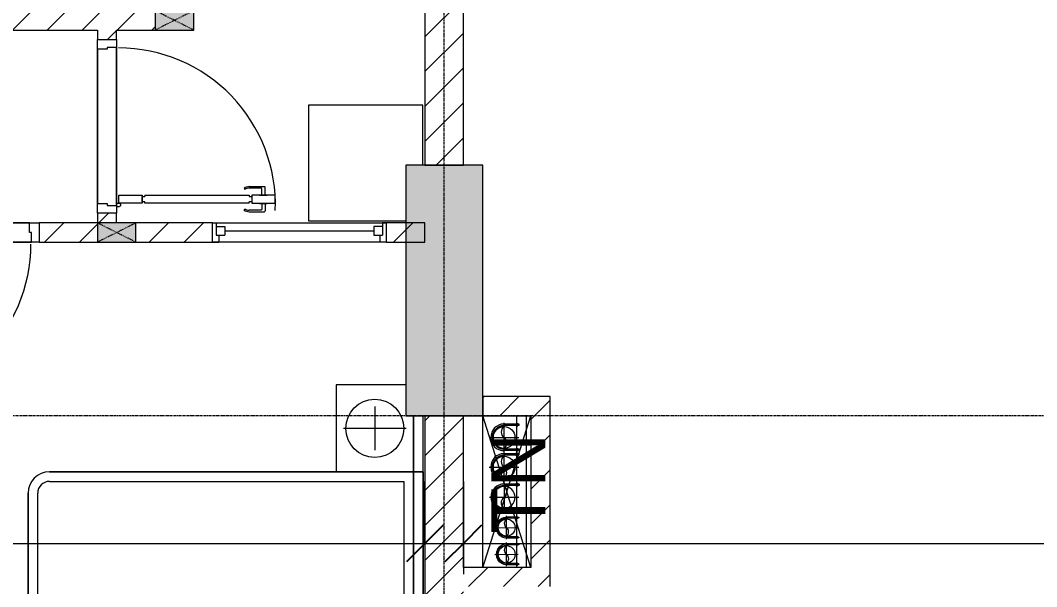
# Model space of a CAD drawing. Header units: millimetres. Extents: x 962 to 241049, y -15958 to 84407.
# Drawn here: x 160932 to 166207, y 38351 to 41287 of the extents above; entities that cross this region are included whole.
import ezdxf

# ---------------------------------------------------------------- set-up
doc = ezdxf.new("R2010")
doc.units = ezdxf.units.MM
for name, pattern in [('Dash', [6, 3, -3]), ('Grid Line', [22.225, 12.7, -3.175, 3.175, -3.175]), ('IMPORT-CENTER _3_', [10.16, 6.35, -1.27, 1.27, -1.27])]:
    doc.linetypes.add(name, pattern=pattern)
for name, color, linetype, lineweight in [('0-1', 7, 'Continuous', 5), ('0-2', 250, 'Continuous', 9), ('A-ANNO-DIMS', 211, 'Continuous', 9), ('A-ANNO-DIMS-160', 211, 'Continuous', 9), ('A-DETL-GENF-1', 9, 'Continuous', 9), ('A-DOOR-1', 254, 'Continuous', 9), ('A-DOOR-2', 9, 'Continuous', 9), ('A-FLOR', 192, 'Continuous', 9), ('A-FLOR-1', 250, 'Continuous', 9), ('A-FLOR-2', 9, 'Continuous', 9), ('A-GLAZ-1', 254, 'Continuous', 9), ('A-GLAZ-2', 9, 'Continuous', 9), ('A-WALL-1', 253, 'Continuous', 18), ('A-WALL-2', 9, 'Continuous', 9), ('A-WALL-3', 113, 'Continuous', 18), ('A-WALL-PATT-1', 10, 'Continuous', 9), ('A-WALL-PATT-2', 111, 'Continuous', 9), ('G-ANNO-TEXT-1', 7, 'Continuous', 9), ('G-IMPT', 8, 'Continuous', 9), ('G-IMPT-1', 254, 'Continuous', 9), ('G-IMPT-2', 8, 'IMPORT-CENTER _3_', 9), ('I-FURN-1', 254, 'Continuous', 9), ('M-EQPM', 50, 'Continuous', 9), ('S-COLS', 52, 'Continuous', 9), ('S-COLS-1', 52, 'Continuous', 5), ('S-COLS-2', 7, 'Continuous', 18), ('S-COLS-4', 254, 'Continuous', 9), ('S-COLS-5', 253, 'Continuous', 18), ('S-COLS-HDLN-1', 9, 'Dash', 9), ('S-GRID-1', 1, 'Grid Line', 9)]:
    doc.layers.add(name, color=color, linetype=linetype, lineweight=lineweight)
doc.styles.add('Arial_10', font='arial_0.ttf', dxfattribs={"height": 280})
doc.styles.add('UTM Avo', font='UTM Avo.ttf', dxfattribs={"width": 0.9, "height": 400})
doc.dimstyles.new('1_Dim_chi_tiet_2_5', dxfattribs={"dimscale": 304.8, "dimtxt": 399.720379, "dimasz": 0.629921, "dimexe": 0.524934, "dimexo": 0.0625, "dimgap": 0.052493, "dimtad": 1, "dimdec": 0, "dimrnd": 5, "dimzin": 0, "dimdsep": 46, "dimtxsty": 'UTM Avo', "dimblk1": 'OBLIQUE', "dimblk2": 'OBLIQUE', "dimsah": 1, "dimcen": 0.09, "dimdle": 0.524934, "dimazin": 0, "dimtfac": 1, "dimtdec": 4, "dimtix": 1, "dimtmove": 0, "dimatfit": 3, "dimfxl": 1.049869, "dimfxlon": 1, "dimtvp": 1, "dimtolj": 1, "dimtzin": 0, "dimarcsym": 2})
pattern_1 = [(45, (0, 0), (-90.50967, 90.50967), [])]
pattern_2 = [(45, (63179.03, 0), (-90.50967, 90.50967), [])]

# ---------------------------------------------------------------- blocks, each defined once
blk = doc.blocks.new('NCV_TKTC_KET CAU_rvt-1-TKCS_MB TẦNG 1')
at = {"layer": 'S-COLS-1'}
blk.add_hatch(color=256, dxfattribs=at).paths.add_polyline_path([(100152.6, 39236.9), (100152.6, 40536.9), (99752.6, 40536.9), (99752.6, 39236.9), (100043.1, 39236.9)])
at = {"layer": 'A-FLOR-1'}
blk.add_line((100378, 39236.9), (100378, 38451.1), dxfattribs=at)
at = {"layer": 'S-COLS-2'}
for p, q in [((100152.6, 40536.9), (99752.6, 40536.9)), ((99752.6, 40536.9), (99752.6, 39236.9)), ((100152.6, 39236.9), (100152.6, 40536.9)), ((99752.6, 39236.9), (100152.6, 39236.9))]:
    blk.add_line(p, q, dxfattribs=at)
blk = doc.blocks.new('DOOR_CW_01 CANH MO-PANEL KINH - DIW_01-900x2200-CỬA GỖ VÂN LAMINATE-553375-TKCS_MB TẦNG 1')
at = {"layer": 'A-DETL-GENF-1'}
for p, q in [((-397, -182), (-397, -62)), ((-397, -62), (-357, -62)), ((-357, -62), (-357, -182)), ((-357, -182), (-397, -182)), ((-397, -196), (-391, -196)), ((-397, -738), (-397, -196)), ((-391, -196), (-391, -182)), ((-391, -182), (-363, -182)), ((-363, -182), (-363, -196)), ((-357, -196), (-363, -196)), ((-357, -196), (-357, -738)), ((-442, -737), (-442, -816.5)), ((-434, -799.5), (-434, -737)), ((-433.9, -711.2), (-427.3, -715.8)), ((-397, -738), (-391, -738)), ((-391, -752), (-391, -738)), ((-357, -738), (-363, -738)), ((-363, -738), (-363, -752)), ((-320.1, -711.2), (-326.7, -715.8)), ((-320, -799.5), (-320, -737)), ((-312, -737), (-312, -816.5)), ((-357, -752), (-397, -752)), ((-397, -752), (-397, -872)), ((-363, -752), (-391, -752)), ((-357, -872), (-357, -752)), ((-399, -820.5), (-438, -820.5)), ((-399, -803.5), (-430, -803.5)), ((-399, -792.2), (-399, -831.8)), ((-397, -792.2), (-399, -792.2)), ((-399, -831.8), (-397, -831.8)), ((-397, -792.2), (-397, -831.8)), ((-357, -792.2), (-357, -831.8)), ((-357, -792.2), (-355, -792.2)), ((-355, -831.8), (-357, -831.8)), ((-355, -792.2), (-355, -831.8)), ((-355, -803.5), (-324, -803.5)), ((-355, -820.5), (-316, -820.5)), ((-397, -872), (-357, -872))]:
    blk.add_line(p, q, dxfattribs=at)
blk.add_circle((-407, -60), 10, dxfattribs=at)
for centre, radius, start, end in [((-407, -60), 814, 268, 0), ((-397, -737), 45, 145, 180), ((-397, -737), 37, 145, 180), ((-357, -737), 37, 0, 35), ((-357, -737), 45, 360, 35), ((-438, -816.5), 4, 180, 270), ((-430, -799.5), 4, 180, 270), ((-324, -799.5), 4, 270, 0), ((-316, -816.5), 4, 270, 0)]:
    blk.add_arc(centre, radius, start, end, dxfattribs=at)
at = {"layer": 'A-DOOR-2'}
for p, q in [((-450, -50), (-450, 50)), ((-450, 50), (-400, 50)), ((-400, 50), (-400, 0)), ((400, 0), (400, 50)), ((400, 50), (450, 50)), ((450, 50), (450, -50)), ((-410, -50), (-450, -50)), ((-410, 0), (-410, -50)), ((-400, 0), (-410, 0)), ((-407, -50), (-382, -50)), ((410, 0), (400, 0)), ((410, -50), (410, 0)), ((450, -50), (410, -50))]:
    blk.add_line(p, q, dxfattribs=at)
blk = doc.blocks.new('M_Fixed - 900 x 1400-553070-TKCS_MB TẦNG 1')
at = {"layer": 'A-GLAZ-2'}
for p, q in [((-450, 63), (-431, 63)), ((-431, 63), (-431, 0)), ((431, 63), (431, 0)), ((448.9, 63), (431, 63)), ((-431, 44), (-387, 44)), ((-387, 44), (-387, 0)), ((-387, 22), (387, 22)), ((387, 44), (387, 0)), ((431, 44), (387, 44)), ((-450, -37), (-418, -37)), ((-431, 0), (-387, 0)), ((-418, 0), (-418, -37)), ((387, 0), (431, 0)), ((418, 0), (418, -37)), ((450, -37), (418, -37))]:
    blk.add_line(p, q, dxfattribs=at)
blk = doc.blocks.new('GIUONG NGU-2TAB-1600x2000 - GIUONG NGU-2TAB-1600x2000-V105-TKCS_MB TẦNG 1')
at = {"layer": 'I-FURN-1'}
for p, q in [((458.5, 0), (168.3, 0)), ((458.5, -50), (458.5, 0)), ((2108.2, 0), (458.5, 0)), ((458.5, 0), (458.5, -50)), ((458.5, 0), (2108.2, 0)), ((2108.2, -50), (2108.2, 0)), ((458.5, -50), (168.3, -50)), ((168.3, -50), (458.5, -50)), ((458.5, -50), (168.3, -50)), ((458.5, -450.3), (458.5, -50)), ((2108.2, -50), (458.5, -50)), ((458.5, -50), (458.5, -1938.9)), ((458.5, -50), (2108.2, -50)), ((458.5, -1938.9), (458.5, -50)), ((458.5, -450.3), (458.5, -50)), ((458.5, -50), (2108.2, -50)), ((2558.2, 0), (2108.2, 0)), ((2108.2, 0), (2108.2, -50)), ((2558.2, -50), (2108.2, -50)), ((2108.2, -50), (2108.2, -450.3)), ((2108.2, -1938.9), (2108.2, -50)), ((2108.2, -50), (2558.2, -50)), ((2108.2, -50), (2558.2, -50)), ((2108.2, -450.3), (2108.2, -50)), ((2108.2, -50), (2108.2, -1938.9)), ((2558.2, -50), (2558.2, 0)), ((2558.2, -450.3), (2558.2, -50)), ((2558.2, -50), (2558.2, -450.3)), ((8.5, -90), (8.5, -450.3)), ((8.5, -90), (8.5, -450.3)), ((233.5, -86.8), (233.5, -413.5)), ((508.5, -100), (2058.2, -100)), ((508.5, -1938.9), (508.5, -100)), ((2058.2, -100), (2058.2, -1938.9)), ((2333.2, -86.8), (2333.2, -413.5)), ((120.2, -250.2), (346.8, -250.2)), ((2446.5, -250.2), (2219.8, -250.2)), ((8.5, -450.3), (458.5, -450.3)), ((8.5, -450.3), (458.5, -450.3)), ((2108.2, -450.3), (2558.2, -450.3)), ((2558.2, -450.3), (2108.2, -450.3)), ((1997.1, -2000), (569.6, -2000)), ((569.6, -2050), (1997.1, -2050)), ((1997.1, -2050), (569.6, -2050))]:
    blk.add_line(p, q, dxfattribs=at)
for centre in [(233.5, -250.2), (2333.2, -250.2)]:
    blk.add_circle(centre, 150.7, dxfattribs=at)
for centre, radius, start, end in [((569.6, -1938.9), 111.1, 180, 270), ((569.6, -1938.9), 111.1, 180, 270), ((569.6, -1938.9), 61.1, 180, 270), ((1997.1, -1938.9), 111.1, 270, 360), ((1997.1, -1938.9), 61.1, 270, 0), ((1997.1, -1938.9), 111.1, 270, 0)]:
    blk.add_arc(centre, radius, start, end, dxfattribs=at)
blk = doc.blocks.new('MAY GIAT - MAY GIAT_dwg-V15-TKCS_MB TẦNG 1')
at = {"layer": 'G-IMPT-1'}
blk.add_line((315, 596.6), (5, 596.6), dxfattribs=at)
at = {"layer": 'G-IMPT-1', "flags": 128}
blk.add_lwpolyline([(5, 596.6), (5, 2.3), (605, 2.3), (605, 506.6)], dxfattribs=at)
blk = doc.blocks.new('MAY GIAT - MAY GIAT-V106-TKCS_MB TẦNG 1')
at = {"layer": 'I-FURN-1'}
for p, q in [((5, 596.6), (5, 2.3)), ((315, 596.6), (5, 596.6)), ((605, 2.3), (605, 506.6)), ((5, 2.3), (605, 2.3))]:
    blk.add_line(p, q, dxfattribs=at)
blk.add_blockref('MAY GIAT - MAY GIAT_dwg-V15-TKCS_MB TẦNG 1', (0, 0))
blk = doc.blocks.new('G1_SOF - BO TRU - 100x200-745959-TKCS_MB TẦNG 1')
at = {"layer": 'S-COLS'}
blk.add_hatch(color=256, dxfattribs=at).paths.add_polyline_path([(50, -100), (50, 100), (-50, 100), (-50, -100)])
at = {"layer": 'S-COLS-5'}
for p, q in [((50, 100), (-50, 100)), ((-50, 100), (-50, -100)), ((50, -100), (50, 100)), ((-50, -100), (50, -100))]:
    blk.add_line(p, q, dxfattribs=at)
at = {"layer": 'S-COLS-HDLN-1'}
for p, q in [((50, 100), (-50, -100)), ((-50, 100), (50, -100))]:
    blk.add_line(p, q, dxfattribs=at)
blk = doc.blocks.new('DOOR_CW_01 CANH MO-PANEL KINH - DIG_01-900x2200-CỬA NHÔM KÍNH-400860-TKCS_MB TẦNG 1')
at = {"layer": 'A-DETL-GENF-1'}
for p, q in [((-397, -182), (-397, -62)), ((-397, -62), (-357, -62)), ((-357, -62), (-357, -182)), ((-357, -182), (-397, -182)), ((-397, -196), (-391, -196)), ((-397, -738), (-397, -196)), ((-391, -196), (-391, -182)), ((-391, -182), (-363, -182)), ((-363, -182), (-363, -196)), ((-357, -196), (-363, -196)), ((-357, -196), (-357, -738)), ((-442, -737), (-442, -816.5)), ((-434, -799.5), (-434, -737)), ((-433.9, -711.2), (-427.3, -715.8)), ((-397, -738), (-391, -738)), ((-391, -752), (-391, -738)), ((-357, -738), (-363, -738)), ((-363, -738), (-363, -752)), ((-320.1, -711.2), (-326.7, -715.8)), ((-320, -799.5), (-320, -737)), ((-312, -737), (-312, -816.5)), ((-357, -752), (-397, -752)), ((-397, -752), (-397, -872)), ((-363, -752), (-391, -752)), ((-357, -872), (-357, -752)), ((-399, -820.5), (-438, -820.5)), ((-399, -803.5), (-430, -803.5)), ((-399, -792.2), (-399, -831.8)), ((-397, -792.2), (-399, -792.2)), ((-399, -831.8), (-397, -831.8)), ((-397, -792.2), (-397, -831.8)), ((-357, -792.2), (-357, -831.8)), ((-357, -792.2), (-355, -792.2)), ((-355, -831.8), (-357, -831.8)), ((-355, -792.2), (-355, -831.8)), ((-355, -803.5), (-324, -803.5)), ((-355, -820.5), (-316, -820.5)), ((-397, -872), (-357, -872))]:
    blk.add_line(p, q, dxfattribs=at)
blk.add_circle((-407, -60), 10, dxfattribs=at)
for centre, radius, start, end in [((-407, -60), 814, 268, 0), ((-397, -737), 45, 145, 180), ((-397, -737), 37, 145, 180), ((-357, -737), 37, 0, 35), ((-357, -737), 45, 360, 35), ((-438, -816.5), 4, 180, 270), ((-430, -799.5), 4, 180, 270), ((-324, -799.5), 4, 270, 0), ((-316, -816.5), 4, 270, 0)]:
    blk.add_arc(centre, radius, start, end, dxfattribs=at)
at = {"layer": 'A-DOOR-2'}
for p, q in [((-450, -50), (-450, 50)), ((-450, 50), (-400, 50)), ((-400, 50), (-400, 0)), ((400, 0), (400, 50)), ((400, 50), (450, 50)), ((450, 50), (450, -50)), ((-410, -50), (-450, -50)), ((-410, 0), (-410, -50)), ((-400, 0), (-410, 0)), ((-407, -50), (-382, -50)), ((410, 0), (400, 0)), ((410, -50), (410, 0)), ((450, -50), (410, -50))]:
    blk.add_line(p, q, dxfattribs=at)
blk = doc.blocks.new('NCV_TKTC_TANG 1_rvt-1-TKCS_MB TẦNG 1')
at = {"layer": 'A-WALL-PATT-1'}
h = blk.add_hatch(dxfattribs=at)
h.set_pattern_fill('FP_1', color=256, style=0, pattern_type=2)
h.set_pattern_definition(pattern_1)
h.paths.add_polyline_path([(98452.6, 41236.9), (98452.6, 41336.9), (95950.9, 41336.9), (95950.9, 41236.9), (98252.6, 41236.9)])
h = blk.add_hatch(dxfattribs=at)
h.set_pattern_fill('FP_1', color=256, style=0, pattern_type=2)
h.set_pattern_definition(pattern_1)
h.paths.add_polyline_path([(98252.6, 40236.9), (98252.6, 40286.9), (98152.6, 40286.9), (98152.6, 40236.9)])
h.paths.add_polyline_path([(98152.6, 41186.9), (98252.6, 41186.9), (98252.6, 41236.9), (98152.6, 41236.9)])
h = blk.add_hatch(dxfattribs=at)
h.set_pattern_fill('FP_1', color=256, style=0, pattern_type=2)
h.set_pattern_definition(pattern_1)
h.paths.add_polyline_path([(99852.6, 40136.9), (99852.6, 40236.9), (99650.5, 40236.9), (99650.5, 40136.9)])
h.paths.add_polyline_path([(98750.5, 40136.9), (98750.5, 40236.9), (98352.6, 40236.9), (98352.6, 40136.9)])
h.paths.add_polyline_path([(97850.5, 40136.9), (98152.6, 40136.9), (98152.6, 40236.9), (97850.5, 40236.9)])
h.paths.add_polyline_path([(96950.5, 40136.9), (96950.5, 40236.9), (96650.9, 40236.9), (96650.9, 40136.9), (96852.6, 40136.9)])
h.paths.add_polyline_path([(95850.9, 40136.9), (95850.9, 40236.9), (95052.6, 40236.9), (95052.6, 40136.9), (95610.1, 40136.9)])
at = {"layer": 'A-FLOR-2'}
for p, q in [((98252.6, 40326.9), (98252.6, 41146.9)), ((98152.6, 40336.9), (98152.6, 41136.9)), ((98152.6, 41136.9), (98152.6, 40336.9)), ((97000.5, 40236.9), (97800.5, 40236.9)), ((97800.5, 40236.9), (97000.5, 40236.9)), ((97810.5, 40136.9), (96990.5, 40136.9)), ((96990.5, 40136.9), (97810.5, 40136.9))]:
    blk.add_line(p, q, dxfattribs=at)
at = {"layer": 'A-WALL-1'}
for p, q in [((95950.9, 41236.9), (98152.6, 41236.9)), ((98152.6, 41236.9), (98152.6, 41186.9)), ((98252.6, 41236.9), (98452.6, 41236.9)), ((98252.6, 41186.9), (98252.6, 41236.9)), ((98152.6, 41186.9), (98252.6, 41186.9)), ((98152.6, 40286.9), (98152.6, 40236.9)), ((98252.6, 40286.9), (98152.6, 40286.9)), ((98252.6, 40236.9), (98252.6, 40286.9)), ((98152.6, 40236.9), (97850.5, 40236.9)), ((97850.5, 40236.9), (97850.5, 40136.9)), ((98750.5, 40236.9), (98352.6, 40236.9)), ((98750.5, 40136.9), (98750.5, 40236.9)), ((99852.6, 40236.9), (99650.5, 40236.9)), ((99650.5, 40236.9), (99650.5, 40136.9)), ((99852.6, 40136.9), (99852.6, 40236.9)), ((97850.5, 40136.9), (98152.6, 40136.9)), ((98352.6, 40136.9), (98750.5, 40136.9)), ((99650.5, 40136.9), (99852.6, 40136.9))]:
    blk.add_line(p, q, dxfattribs=at)
at = {"layer": 'A-WALL-2'}
for p, q in [((98252.6, 41146.9), (98252.6, 40326.9)), ((98152.6, 40336.9), (98152.6, 41136.9)), ((97000.5, 40236.9), (97800.5, 40236.9)), ((98750.5, 40236.9), (99650.5, 40236.9)), ((97810.5, 40136.9), (96990.5, 40136.9)), ((99650.5, 40136.9), (98750.5, 40136.9))]:
    blk.add_line(p, q, dxfattribs=at)
at = {"layer": 'A-DOOR-1', "rotation": 89.99999999999892}
blk.add_blockref('DOOR_CW_01 CANH MO-PANEL KINH - DIG_01-900x2200-CỬA NHÔM KÍNH-400860-TKCS_MB TẦNG 1', (98202.6, 40736.9), dxfattribs=at)
at = {"layer": 'A-DOOR-1'}
blk.add_blockref('DOOR_CW_01 CANH MO-PANEL KINH - DIW_01-900x2200-CỬA GỖ VÂN LAMINATE-553375-TKCS_MB TẦNG 1', (97400.5, 40186.9), dxfattribs=at)
at = {"layer": 'A-GLAZ-1'}
blk.add_blockref('M_Fixed - 900 x 1400-553070-TKCS_MB TẦNG 1', (99200.5, 40173.9), dxfattribs=at)
at = {"layer": 'I-FURN-1'}
for name, p, rotation in [('MAY GIAT - MAY GIAT-V106-TKCS_MB TẦNG 1', (99245.9, 40851.9), 269.9999999999998), ('GIUONG NGU-2TAB-1600x2000 - GIUONG NGU-2TAB-1600x2000-V105-TKCS_MB TẦNG 1', (99842.6, 39405.2), 270.0000000000005)]:
    blk.add_blockref(name, p, dxfattribs=dict(at, rotation=rotation))
at = {"layer": 'S-COLS-4', "rotation": 269.9999999999993}
for p in [(98552.6, 41286.9), (98252.6, 40186.9)]:
    blk.add_blockref('G1_SOF - BO TRU - 100x200-745959-TKCS_MB TẦNG 1', p, dxfattribs=at)
blk = doc.blocks.new('TKTC_XREF_251221_MB TANG 1 - TKTC_XREF_260130_MB TANG 1_dwg_CUM U_DN100-4202115-TKCS_MB TẦNG 1')
at = {"layer": 'G-IMPT'}
blk.add_hatch(color=256, dxfattribs=at).paths.add_polyline_path([(0, -61), (0, -57), (14.8, -55.1), (28.5, -49.4), (40.3, -40.3), (49.4, -28.5), (55.1, -14.8), (57, 0), (55.1, 14.8), (49.4, 28.5), (40.3, 40.3), (28.5, 49.4), (14.8, 55.1), (0, 57), (0, 61), (15.8, 58.9), (30.5, 52.8), (43.1, 43.1), (52.8, 30.5), (58.9, 15.8), (61, 0), (58.9, -15.8), (52.8, -30.5), (43.1, -43.1), (30.5, -52.8), (15.8, -58.9)])
for p, q in [((-72.7, 69.3), (-72.7, 60.7)), ((-66.9, 67.9), (-71.7, 67.9)), ((-65, 69), (0, 69)), ((-79.1, 66.6), (-79.1, 63.4)), ((-76.6, 66.6), (-76.6, 63.4)), ((-74.6, 66.6), (-74.6, 63.4)), ((-66.9, 62.1), (-71.7, 62.1)), ((-79.1, -63.4), (-79.1, -66.6)), ((-76.6, -63.4), (-76.6, -66.6)), ((-74.6, -63.4), (-74.6, -66.6)), ((-72.7, -60.7), (-72.7, -69.3)), ((-66.9, -62.1), (-71.7, -62.1)), ((-66.9, -67.9), (-71.7, -67.9)), ((-65, -69), (0, -69))]:
    blk.add_line(p, q, dxfattribs=at)
at = {"layer": 'G-IMPT', "flags": 128}
for points in [[(-72.7, 67.6), (-78.1, 67.6), (-78.1, 62.4), (-72.7, 62.4)], [(-71.7, 59.2), (-66.9, 59.2), (-66.9, 70.8), (-71.7, 70.8)], [(-66.9, 70.8), (-66.9, 72.7), (-65, 72.7), (-65, 57.3), (-66.9, 57.3), (-66.9, 59.2)], [(-65, 61), (0, 61), (0, 57)], [(-72.7, -62.4), (-78.1, -62.4), (-78.1, -67.6), (-72.7, -67.6)], [(-71.7, -70.8), (-66.9, -70.8), (-66.9, -59.2), (-71.7, -59.2)], [(-66.9, -59.2), (-66.9, -57.3), (-65, -57.3), (-65, -72.7), (-66.9, -72.7), (-66.9, -70.8)], [(-65, -61), (0, -61), (0, -57)]]:
    blk.add_lwpolyline(points, dxfattribs=at)
at = {"layer": 'G-IMPT'}
for centre, radius, start, end in [((-78.1, 66.6), 0.96, 90, 180), ((-71.1, 69.3), 1.56, 112.61986, 247.38014), ((-67.9, 65), 4.8, 143.1301, 216.8699), ((0, 0), 69, 270, 90), ((-78.1, 63.4), 0.96, 180, 270), ((-71.1, 60.7), 1.56, 112.61986, 247.38014), ((0, 0), 61, 270, 90), ((0, 0), 57, 270, 90), ((-78.1, -63.4), 0.96, 90, 180), ((-78.1, -66.6), 0.96, 180, 270), ((-71.1, -60.7), 1.56, 112.61986, 247.38014), ((-67.9, -65), 4.8, 143.1301, 216.8699), ((-71.1, -69.3), 1.56, 112.61986, 247.38014)]:
    blk.add_arc(centre, radius, start, end, dxfattribs=at)
blk = doc.blocks.new('TKTC_XREF_251221_MB TANG 1 - TKTC_XREF_260130_MB TANG 1_dwg_$cc-4202117-TKCS_MB TẦNG 1')
at = {"layer": 'G-IMPT'}
blk.add_circle((0, 0), 0.5, dxfattribs=at)
for centre, radius, start, end in [((0, 0), 0.5, 90, 270), ((0.188, 0.25), 0.313, 126.8699, 233.1301), ((-0.188, -0.25), 0.313, 306.8699, 53.1301)]:
    blk.add_arc(centre, radius, start, end, dxfattribs=at)
at = {"layer": 'G-IMPT-2'}
for p, q in [((0, -0.673), (0, 0.673)), ((-0.673, 0), (0.673, 0))]:
    blk.add_line(p, q, dxfattribs=at)
blk = doc.blocks.new('TKTC_XREF_251221_MB TANG 1 - TKTC_XREF_260130_MB TANG 1_dwg_$cc-V131-TKCS_MB TẦNG 1')
at = {"layer": 'G-IMPT'}
blk.add_circle((0, 0), 0.5, dxfattribs=at)
for centre, radius, start, end in [((0, 0), 0.5, 90, 270), ((0.188, 0.25), 0.313, 126.8699, 233.1301), ((-0.188, -0.25), 0.313, 306.8699, 53.1301)]:
    blk.add_arc(centre, radius, start, end, dxfattribs=at)
at = {"layer": 'G-IMPT-2'}
for p, q in [((0, -0.673), (0, 0.673)), ((-0.673, 0), (0.673, 0))]:
    blk.add_line(p, q, dxfattribs=at)
blk = doc.blocks.new('TKTC_XREF_251221_MB TANG 1 - TKTC_XREF_260130_MB TANG 1_dwg_CUM U_DN100-4202112-TKCS_MB TẦNG 1')
at = {"layer": 'G-IMPT'}
blk.add_hatch(color=256, dxfattribs=at).paths.add_polyline_path([(0, 61), (0, 57), (14.8, 55.1), (28.5, 49.4), (40.3, 40.3), (49.4, 28.5), (55.1, 14.8), (57, 0), (55.1, -14.8), (49.4, -28.5), (40.3, -40.3), (28.5, -49.4), (14.8, -55.1), (0, -57), (0, -61), (15.8, -58.9), (30.5, -52.8), (43.1, -43.1), (52.8, -30.5), (59.7, -9.6), (61, 0), (58.9, 15.8), (52.8, 30.5), (43.1, 43.1), (30.5, 52.8), (15.8, 58.9)])
for p, q in [((-79.1, 66.6), (-79.1, 63.4)), ((-76.6, 66.6), (-76.6, 63.4)), ((-74.6, 66.6), (-74.6, 63.4)), ((-72.7, 69.3), (-72.7, 60.7)), ((-66.9, 67.9), (-71.7, 67.9)), ((-66.9, 62.1), (-71.7, 62.1)), ((-65, 69), (0, 69)), ((-79.1, -63.4), (-79.1, -66.6)), ((-76.6, -63.4), (-76.6, -66.6)), ((-74.6, -63.4), (-74.6, -66.6)), ((-72.7, -60.7), (-72.7, -69.3)), ((-66.9, -62.1), (-71.7, -62.1)), ((-66.9, -67.9), (-71.7, -67.9)), ((-65, -69), (0, -69))]:
    blk.add_line(p, q, dxfattribs=at)
at = {"layer": 'G-IMPT', "flags": 128}
for points in [[(-72.7, 67.6), (-78.1, 67.6), (-78.1, 62.4), (-72.7, 62.4)], [(-71.7, 59.2), (-66.9, 59.2), (-66.9, 70.8), (-71.7, 70.8)], [(-66.9, 70.8), (-66.9, 72.7), (-65, 72.7), (-65, 57.3), (-66.9, 57.3), (-66.9, 59.2)], [(-65, 61), (0, 61), (0, 57)], [(-72.7, -62.4), (-78.1, -62.4), (-78.1, -67.6), (-72.7, -67.6)], [(-71.7, -70.8), (-66.9, -70.8), (-66.9, -59.2), (-71.7, -59.2)], [(-66.9, -59.2), (-66.9, -57.3), (-65, -57.3), (-65, -72.7), (-66.9, -72.7), (-66.9, -70.8)], [(-65, -61), (0, -61), (0, -57)]]:
    blk.add_lwpolyline(points, dxfattribs=at)
at = {"layer": 'G-IMPT'}
for centre, radius, start, end in [((-78.1, 66.6), 0.96, 90, 180), ((-78.1, 63.4), 0.96, 180, 270), ((-71.1, 69.3), 1.56, 112.6199, 247.3801), ((-67.9, 65), 4.8, 143.1301, 216.8699), ((-71.1, 60.7), 1.56, 112.6199, 247.3801), ((0, 0), 69, 270, 90), ((0, 0), 61, 270, 90), ((0, 0), 57, 270, 90), ((-78.1, -63.4), 0.96, 90, 180), ((-78.1, -66.6), 0.96, 180, 270), ((-71.1, -60.7), 1.56, 112.6199, 247.3801), ((-67.9, -65), 4.8, 143.1301, 216.8699), ((-71.1, -69.3), 1.56, 112.6199, 247.3801)]:
    blk.add_arc(centre, radius, start, end, dxfattribs=at)
blk = doc.blocks.new('TKTC_XREF_251221_MB TANG 1 - TKTC_XREF_260130_MB TANG 1_dwg_$cc-4202114-TKCS_MB TẦNG 1')
at = {"layer": 'G-IMPT'}
blk.add_circle((0, 0), 0.5, dxfattribs=at)
for centre, radius, start, end in [((0, 0), 0.5, 90, 270), ((0.188, 0.25), 0.313, 126.8699, 233.1301), ((-0.188, -0.25), 0.313, 306.8699, 53.1301)]:
    blk.add_arc(centre, radius, start, end, dxfattribs=at)
at = {"layer": 'G-IMPT-2'}
for p, q in [((0, -0.673), (0, 0.673)), ((-0.673, 0), (0.673, 0))]:
    blk.add_line(p, q, dxfattribs=at)
blk = doc.blocks.new('TKTC_XREF_251221_MB TANG 1 - TKTC_XREF_260130_MB TANG 1_dwg_$cc-4202118-TKCS_MB TẦNG 1')
at = {"layer": 'G-IMPT'}
blk.add_circle((0, 0), 0.5, dxfattribs=at)
for centre, radius, start, end in [((0, 0), 0.5, 90, 270), ((0.188, 0.25), 0.313, 126.8699, 233.1301), ((-0.188, -0.25), 0.313, 306.8699, 53.1301)]:
    blk.add_arc(centre, radius, start, end, dxfattribs=at)
at = {"layer": 'G-IMPT-2'}
for p, q in [((0, -0.673), (0, 0.673)), ((-0.673, 0), (0.673, 0))]:
    blk.add_line(p, q, dxfattribs=at)
blk = doc.blocks.new('TKTC_XREF_251221_MB TANG 1 - TKTC_XREF_260130_MB TANG 1_dwg_$cc-4202125-TKCS_MB TẦNG 1')
at = {"layer": 'G-IMPT'}
blk.add_circle((0, 0), 0.5, dxfattribs=at)
for centre, radius, start, end in [((0, 0), 0.5, 90, 270), ((0.188, 0.25), 0.313, 126.8699, 233.1301), ((-0.188, -0.25), 0.313, 306.8699, 53.1301)]:
    blk.add_arc(centre, radius, start, end, dxfattribs=at)
at = {"layer": 'G-IMPT-2'}
for p, q in [((0, -0.673), (0, 0.673)), ((-0.673, 0), (0.673, 0))]:
    blk.add_line(p, q, dxfattribs=at)
blk = doc.blocks.new('TKTC_XREF_251221_MB TANG 1 - TKTC_XREF_260130_MB TANG 1_dwg-4202109-TKCS_MB TẦNG 1')
at = {"layer": 'G-IMPT'}
blk.add_line((-102773.7, -362109.7), (-102773.7, -362895.4), dxfattribs=at)
at = {"layer": 'G-IMPT', "flags": 128}
blk.add_lwpolyline([(-102772.8, -362895.4), (-102822.8, -362895.1), (-102822.8, -362109.7)], dxfattribs=at)
for name, p, xscale, yscale, zscale, rotation in [('TKTC_XREF_251221_MB TANG 1 - TKTC_XREF_260130_MB TANG 1_dwg_$cc-4202125-TKCS_MB TẦNG 1', (-102888.7, -362222.3), 113.7150000000092, 113.7150000000092, 113.7150000000092, 0.04476088158440977), ('TKTC_XREF_251221_MB TANG 1 - TKTC_XREF_260130_MB TANG 1_dwg_CUM U_DN100-4202112-TKCS_MB TẦNG 1', (-102888.7, -362221.4), 0.9975000000000005, 0.9975000000000005, 0.9975000000000005, 180.0467435561312), ('TKTC_XREF_251221_MB TANG 1 - TKTC_XREF_260130_MB TANG 1_dwg_$cc-4202114-TKCS_MB TẦNG 1', (-102888.7, -362375.9), 113.7150000000092, 113.7150000000092, 113.7150000000092, 0.04476088158440977), ('TKTC_XREF_251221_MB TANG 1 - TKTC_XREF_260130_MB TANG 1_dwg_CUM U_DN100-4202112-TKCS_MB TẦNG 1', (-102888.7, -362375.1), 0.9975000000000005, 0.9975000000000005, 0.9975000000000005, 180.0467435561312), ('TKTC_XREF_251221_MB TANG 1 - TKTC_XREF_260130_MB TANG 1_dwg_CUM U_DN100-4202112-TKCS_MB TẦNG 1', (-102887.9, -362532.2), 0.9974999999999966, 0.9974999999999966, 0.9974999999999966, 180.0467435564899), ('TKTC_XREF_251221_MB TANG 1 - TKTC_XREF_260130_MB TANG 1_dwg_$cc-4202118-TKCS_MB TẦNG 1', (-102876.2, -362689.3), 90.0000000000512, 90.0000000000512, 90.0000000000512, 0.419778997776333), ('TKTC_XREF_251221_MB TANG 1 - TKTC_XREF_260130_MB TANG 1_dwg_$cc-4202117-TKCS_MB TẦNG 1', (-102875.8, -362828), 90.0000000000512, 90.0000000000512, 90.0000000000512, 0.419778997776333)]:
    blk.add_blockref(name, p, dxfattribs=dict(xscale=xscale, yscale=yscale, zscale=zscale, rotation=rotation))
at = {"extrusion": (0, 0, -1)}
for name, p, xscale, yscale, zscale, rotation in [('TKTC_XREF_251221_MB TANG 1 - TKTC_XREF_260130_MB TANG 1_dwg_$cc-V131-TKCS_MB TẦNG 1', (102887.9, -362532.2), 113.7150000000092, 113.7150000000092, -113.7150000000092, 179.9532564459116), ('TKTC_XREF_251221_MB TANG 1 - TKTC_XREF_260130_MB TANG 1_dwg_CUM U_DN100-4202115-TKCS_MB TẦNG 1', (102874.3, -362689.3), 0.7894736842105242, 0.7894736842105242, -0.7894736842105241, 359.5802210006287), ('TKTC_XREF_251221_MB TANG 1 - TKTC_XREF_260130_MB TANG 1_dwg_CUM U_DN100-4202115-TKCS_MB TẦNG 1', (102873.9, -362828), 0.7894736842105242, 0.7894736842105242, -0.7894736842105241, 359.5802210006287)]:
    blk.add_blockref(name, p, dxfattribs=dict(at, xscale=xscale, yscale=yscale, zscale=zscale, rotation=rotation))
blk = doc.blocks.new('TKTC_XREF_251221_MB TANG 1 - TKTC_XREF_251221_MB TANG 1-2038492-TKCS_MB TẦNG 1')
blk.add_blockref('TKTC_XREF_251221_MB TANG 1 - TKTC_XREF_260130_MB TANG 1_dwg-4202109-TKCS_MB TẦNG 1', (169499.1, 384109.7))
blk = doc.blocks.new('DIMBLOCK201-TKCS_MB TẦNG 1')
at = {"layer": 'A-ANNO-DIMS-160'}
for p, q in [((155031.6, 38895.5), (155031.6, 38415.5)), ((155031.6, 38575.5), (155031.6, 38895.5)), ((163031.6, 38895.5), (163031.6, 38415.5)), ((163031.6, 38575.5), (163031.6, 38895.5)), ((154871.6, 38575.5), (163191.6, 38575.5))]:
    blk.add_line(p, q, dxfattribs=at)
at = {"layer": 'A-ANNO-DIMS-160', "lineweight": 25}
for p, q in [((155031.6, 38575.5), (155127.6, 38671.5)), ((163031.6, 38575.5), (163127.6, 38671.5)), ((155031.6, 38575.5), (154935.6, 38479.5)), ((163031.6, 38575.5), (162935.6, 38479.5))]:
    blk.add_line(p, q, dxfattribs=at)
at = {"layer": 'A-ANNO-DIMS-160', "color": 0, "insert": (158483.8, 39095.2), "char_height": 400, "width": 1314.636, "attachment_point": 1, "line_spacing_factor": 1.110334, "style": 'UTM Avo'}
blk.add_mtext('8000', dxfattribs=at)
blk = doc.blocks.new('_Oblique')
at = {"color": 0, "linetype": 'ByBlock', "lineweight": -2}
blk.add_line((-0.5, -0.5), (0.5, 0.5), dxfattribs=at)
blk = doc.blocks.new('DIMBLOCK206-TKCS_MB TẦNG 1')
at = {"layer": 'A-ANNO-DIMS-160'}
for p, q in [((163231.6, 38895.5), (163231.6, 38415.5)), ((163231.6, 38575.5), (163231.6, 38895.5)), ((179431.6, 38895.5), (179431.6, 38415.5)), ((179431.6, 38575.5), (179431.6, 38895.5)), ((163071.6, 38575.5), (179591.6, 38575.5))]:
    blk.add_line(p, q, dxfattribs=at)
at = {"layer": 'A-ANNO-DIMS-160', "lineweight": 25}
for p, q in [((163231.6, 38575.5), (163327.6, 38671.5)), ((179431.6, 38575.5), (179527.6, 38671.5)), ((163231.6, 38575.5), (163135.6, 38479.5)), ((179431.6, 38575.5), (179335.6, 38479.5))]:
    blk.add_line(p, q, dxfattribs=at)
at = {"layer": 'A-ANNO-DIMS-160', "color": 0, "insert": (170646.9, 39095.2), "char_height": 400, "width": 1643.295, "attachment_point": 1, "line_spacing_factor": 1.110334, "style": 'UTM Avo'}
blk.add_mtext('16200', dxfattribs=at)

msp = doc.modelspace()

# ---------------------------------------------------------------- hatches: boundary and pattern name
at = {"layer": 'A-WALL-PATT-2'}
h = msp.add_hatch(dxfattribs=at)
h.set_pattern_fill('FP_1', color=256, style=0, pattern_type=2)
h.set_pattern_definition(pattern_2)
h.paths.add_polyline_path([(163231.6, 40536.9), (163231.6, 43836.9), (163031.6, 43836.9), (163031.6, 40536.9)])
h = msp.add_hatch(dxfattribs=at)
h.set_pattern_fill('FP_1', color=256, style=0, pattern_type=2)
h.set_pattern_definition(pattern_2)
h.paths.add_polyline_path([(163582, 39236.9), (163582, 39336.9), (163331.6, 39336.9), (163331.6, 39236.9)])
h = msp.add_hatch(dxfattribs=at)
h.set_pattern_fill('FP_1', color=256, style=0, pattern_type=2)
h.set_pattern_definition(pattern_2)
h.paths.add_polyline_path([(163582, 38351.1), (163682, 38351.1), (163682, 39336.9), (163582, 39336.9), (163582, 38431.3)])
h = msp.add_hatch(dxfattribs=at)
h.set_pattern_fill('FP_1', color=256, style=0, pattern_type=2)
h.set_pattern_definition(pattern_2)
h.paths.add_polyline_path([(163231.6, 35737.4), (163231.6, 39236.9), (163031.6, 39236.9), (163031.6, 35737.4)])
h = msp.add_hatch(dxfattribs=at)
h.set_pattern_fill('FP_1', color=256, style=0, pattern_type=2)
h.set_pattern_definition(pattern_2)
h.paths.add_polyline_path([(163582, 38351.1), (163582, 38451.1), (163231.6, 38451.1), (163231.6, 38351.1)])

# ---------------------------------------------------------------- linework, layer by layer
at = {"layer": '0-2'}
for p, q in [((163582, 38451.1), (163331.6, 39236.9)), ((163331.6, 38451.1), (163582, 39236.9)), ((163331.6, 38451.1), (163331.6, 39236.9))]:
    msp.add_line(p, q, dxfattribs=at)
at = {"layer": 'A-FLOR'}
msp.add_line((163331.6, 38451.1), (163331.6, 39236.9), dxfattribs=at)
at = {"layer": 'A-WALL-3'}
for p, q in [((163031.6, 43836.9), (163031.6, 40536.9)), ((163231.6, 40536.9), (163231.6, 43236.9)), ((163031.6, 40536.9), (163231.6, 40536.9)), ((163682, 39336.9), (163331.6, 39336.9)), ((163331.6, 39336.9), (163331.6, 39236.9)), ((163682, 38351.1), (163682, 39336.9)), ((163031.6, 39236.9), (163031.6, 35737.4)), ((163231.6, 39236.9), (163031.6, 39236.9)), ((163231.6, 38451.1), (163231.6, 39236.9)), ((163331.6, 39236.9), (163582, 39236.9)), ((163582, 39236.9), (163582, 38451.1)), ((163582, 38451.1), (163231.6, 38451.1))]:
    msp.add_line(p, q, dxfattribs=at)
at = {"layer": 'S-GRID-1'}
for p, q in [((163131.6, 15532), (163131.6, 78459.2)), ((192368.8, 39236.9), (96265.8, 39236.9))]:
    msp.add_line(p, q, dxfattribs=at)

# ---------------------------------------------------------------- block references
at = {"layer": '0-1'}
for name in ['NCV_TKTC_KET CAU_rvt-1-TKCS_MB TẦNG 1', 'NCV_TKTC_TANG 1_rvt-1-TKCS_MB TẦNG 1']:
    msp.add_blockref(name, (63179, 0), dxfattribs=at)
at = {"layer": 'M-EQPM'}
msp.add_blockref('TKTC_XREF_251221_MB TANG 1 - TKTC_XREF_251221_MB TANG 1-2038492-TKCS_MB TẦNG 1', (96831.6, 17236.9), dxfattribs=at)

# ---------------------------------------------------------------- texts
at = {"layer": 'G-ANNO-TEXT-1', "insert": (163516, 38886.5), "char_height": 280, "width": 603.2, "attachment_point": 5, "rotation": 90, "line_spacing_factor": 0.936439, "style": 'Arial_10'}
msp.add_mtext('\\pt79.9988,160.0004,239.9992,320.0008,399.9996,480.0012,560,639.9988,720.0004,799.9992,880.0008,959.9996,1040.0012,1120,1199.9988,1280.0004,1359.9992,1440.0008,1519.9996,1600.0012,1680,1759.9988,1840.0004,1919.9992,2000.0008,2079.9996,2160.0012,2240,2319.9988,2400.0004,2479.9992,2560.0008;TN', dxfattribs=at)

# ---------------------------------------------------------------- dimensions: what is measured, and where the dimension line sits
at = {"layer": 'A-ANNO-DIMS'}
for base, p1, p2, override, picture, middle in [((163031.6, 38575.5), (155031.6, 38895.5), (163031.6, 38895.5), {"dimpost": '<>', "dimfxl": 8000}, 'DIMBLOCK201-TKCS_MB TẦNG 1', (159031.6, 38798.5)), ((179431.6, 38575.5), (163231.6, 38895.5), (179431.6, 38895.5), {"dimpost": '<>', "dimfxl": 16200}, 'DIMBLOCK206-TKCS_MB TẦNG 1', (171331.6, 38798.5))]:
    dim = msp.add_linear_dim(base=base, p1=p1, p2=p2, dimstyle='1_Dim_chi_tiet_2_5', override=override, dxfattribs=at)
    dim.commit()
    dim.dimension.update_dxf_attribs({"geometry": picture, "text_midpoint": middle})

doc.saveas('drawing.dxf')
